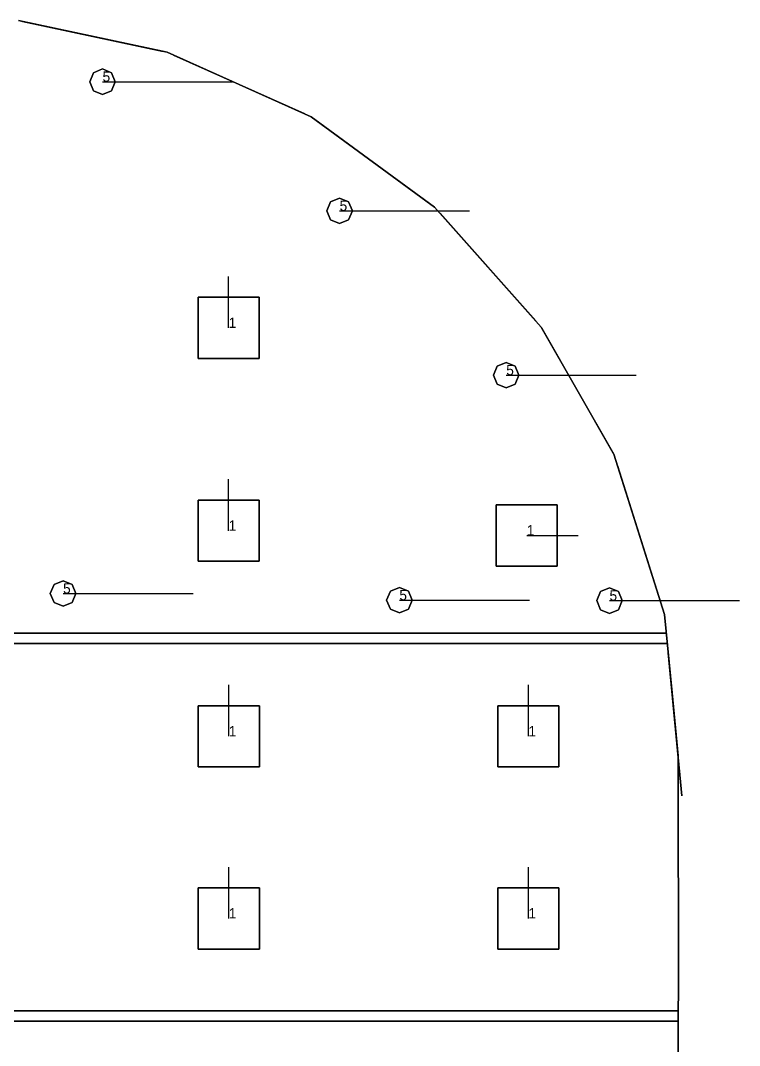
# Model space of a CAD drawing. Extents: x 0 to 48.3, y 0 to 23.7.
# Drawn here: x 28.4 to 35.39, y 12.79 to 22.76 of the extents above; entities that cross this region are included whole.
import ezdxf

# ---------------------------------------------------------------- set-up
doc = ezdxf.new("R2010")
doc.units = 0
doc.header["$MEASUREMENT"] = 0
for name, color, linetype in [('DLXFURN', 5, 'Continuous'), ('DLXLUM', 7, 'Continuous'), ('DLXLUMEX', 7, 'Continuous'), ('DLXSCENE', 7, 'Continuous')]:
    doc.layers.add(name, color=color, linetype=linetype)

# ---------------------------------------------------------------- blocks, each defined once
blk = doc.blocks.new('*U182')
at = {"color": 1}
blk.add_line((0, 0), (0, 0.5), dxfattribs=at)
for p, q in [((0.2975, 0.2975), (-0.2975, 0.2975)), ((-0.2975, 0.2975), (-0.2975, -0.2975)), ((-0.2975, 0.2975), (-0.2975, -0.2975)), ((-0.2975, -0.2975), (-0.2975, 0.2975)), ((-0.2975, 0.2975), (-0.2975, 0.2975)), ((0.2975, 0.2975), (-0.2975, 0.2975)), ((-0.2975, 0.2975), (-0.2975, 0.2975)), ((-0.2975, 0.2975), (0.2975, 0.2975)), ((-0.2975, -0.2975), (-0.2975, 0.2975)), ((-0.2975, 0.2975), (0.2975, 0.2975)), ((0.2975, -0.2975), (0.2975, 0.2975)), ((0.2975, 0.2975), (0.2975, 0.2975)), ((0.2975, -0.2975), (0.2975, 0.2975)), ((0.2975, 0.2975), (0.2975, 0.2975)), ((0.2975, 0.2975), (0.2975, -0.2975)), ((0.2975, 0.2975), (0.2975, -0.2975)), ((-0.2975, -0.2975), (0.2975, -0.2975)), ((-0.2975, -0.2975), (0.2975, -0.2975)), ((0.2975, -0.2975), (-0.2975, -0.2975)), ((-0.2975, -0.2975), (-0.2975, -0.2975)), ((-0.2975, -0.2975), (-0.2975, -0.2975)), ((0.2975, -0.2975), (-0.2975, -0.2975)), ((0.2975, -0.2975), (0.2975, -0.2975)), ((0.2975, -0.2975), (0.2975, -0.2975))]:
    blk.add_line(p, q)
at = {"layer": 'DLXLUMEX', "color": 7}
blk.add_text('1', height=0.1, dxfattribs=at).set_placement((0, 0))
blk = doc.blocks.new('*U183')
at = {"color": 1}
blk.add_line((0, 0), (0, 0.5), dxfattribs=at)
for p, q in [((0.2975, 0.2975), (-0.2975, 0.2975)), ((-0.2975, 0.2975), (-0.2975, -0.2975)), ((-0.2975, 0.2975), (-0.2975, -0.2975)), ((-0.2975, -0.2975), (-0.2975, 0.2975)), ((-0.2975, 0.2975), (-0.2975, 0.2975)), ((0.2975, 0.2975), (-0.2975, 0.2975)), ((-0.2975, 0.2975), (-0.2975, 0.2975)), ((-0.2975, 0.2975), (0.2975, 0.2975)), ((-0.2975, -0.2975), (-0.2975, 0.2975)), ((-0.2975, 0.2975), (0.2975, 0.2975)), ((0.2975, -0.2975), (0.2975, 0.2975)), ((0.2975, 0.2975), (0.2975, 0.2975)), ((0.2975, -0.2975), (0.2975, 0.2975)), ((0.2975, 0.2975), (0.2975, 0.2975)), ((0.2975, 0.2975), (0.2975, -0.2975)), ((0.2975, 0.2975), (0.2975, -0.2975)), ((-0.2975, -0.2975), (0.2975, -0.2975)), ((-0.2975, -0.2975), (0.2975, -0.2975)), ((0.2975, -0.2975), (-0.2975, -0.2975)), ((-0.2975, -0.2975), (-0.2975, -0.2975)), ((-0.2975, -0.2975), (-0.2975, -0.2975)), ((0.2975, -0.2975), (-0.2975, -0.2975)), ((0.2975, -0.2975), (0.2975, -0.2975)), ((0.2975, -0.2975), (0.2975, -0.2975))]:
    blk.add_line(p, q)
at = {"layer": 'DLXLUMEX', "color": 7}
blk.add_text('1', height=0.1, dxfattribs=at).set_placement((0, 0))
blk = doc.blocks.new('*U187')
for p, q in [((-0.0877, 0.0877), (0, 0.124)), ((0, 0.124), (-0.0877, 0.0877)), ((0, 0.124), (-0.0877, 0.0877)), ((-0.0877, 0.0877), (0, 0.124)), ((0, 0.124), (0.0877, 0.0877)), ((0.0877, 0.0877), (0, 0.124)), ((0, 0.124), (0, 0.124)), ((0.0877, 0.0877), (0, 0.124)), ((0, 0.124), (0, 0.124)), ((0, 0.124), (0.0877, 0.0877)), ((-0.124, 0), (-0.0877, 0.0877)), ((-0.0877, 0.0877), (-0.124, 0)), ((-0.0877, 0.0877), (-0.124, 0)), ((-0.124, 0), (-0.0877, 0.0877)), ((-0.0877, -0.0877), (-0.124, 0)), ((-0.124, 0), (-0.0877, -0.0877)), ((-0.124, 0), (-0.124, 0)), ((-0.124, 0), (-0.0877, -0.0877)), ((-0.0877, -0.0877), (-0.124, 0)), ((-0.124, 0), (-0.124, 0)), ((-0.0877, 0.0877), (-0.0877, 0.0877)), ((-0.0877, 0.0877), (-0.0877, 0.0877)), ((0.0877, 0.0877), (0.124, 0)), ((0.124, 0), (0.0877, 0.0877)), ((0.0877, 0.0877), (0.0877, 0.0877)), ((0.124, 0), (0.0877, 0.0877)), ((0.0877, 0.0877), (0.0877, 0.0877)), ((0.0877, 0.0877), (0.124, 0)), ((0.124, 0), (0.0877, -0.0877)), ((0.0877, -0.0877), (0.124, 0)), ((0.0877, -0.0877), (0.124, 0)), ((0.124, 0), (0.0877, -0.0877)), ((0.124, 0), (0.124, 0)), ((0.124, 0), (0.124, 0)), ((0, -0.124), (-0.0877, -0.0877)), ((-0.0877, -0.0877), (0, -0.124)), ((-0.0877, -0.0877), (-0.0877, -0.0877)), ((-0.0877, -0.0877), (0, -0.124)), ((0, -0.124), (-0.0877, -0.0877)), ((-0.0877, -0.0877), (-0.0877, -0.0877)), ((0.0877, -0.0877), (0, -0.124)), ((0, -0.124), (0.0877, -0.0877)), ((0, -0.124), (0.0877, -0.0877)), ((0.0877, -0.0877), (0, -0.124)), ((0.0877, -0.0877), (0.0877, -0.0877)), ((0.0877, -0.0877), (0.0877, -0.0877)), ((0, -0.124), (0, -0.124)), ((0, -0.124), (0, -0.124))]:
    blk.add_line(p, q)
at = {"color": 1}
blk.add_line((0, 0), (1.265, 0), dxfattribs=at)
at = {"layer": 'DLXLUMEX', "color": 7}
blk.add_text('5', height=0.1, dxfattribs=at).set_placement((0, 0))
blk = doc.blocks.new('*U188')
for p, q in [((-0.0877, 0.0877), (0, 0.124)), ((0, 0.124), (-0.0877, 0.0877)), ((0, 0.124), (-0.0877, 0.0877)), ((-0.0877, 0.0877), (0, 0.124)), ((0, 0.124), (0.0877, 0.0877)), ((0.0877, 0.0877), (0, 0.124)), ((0, 0.124), (0, 0.124)), ((0.0877, 0.0877), (0, 0.124)), ((0, 0.124), (0, 0.124)), ((0, 0.124), (0.0877, 0.0877)), ((-0.124, 0), (-0.0877, 0.0877)), ((-0.0877, 0.0877), (-0.124, 0)), ((-0.0877, 0.0877), (-0.124, 0)), ((-0.124, 0), (-0.0877, 0.0877)), ((-0.0877, -0.0877), (-0.124, 0)), ((-0.124, 0), (-0.0877, -0.0877)), ((-0.124, 0), (-0.124, 0)), ((-0.124, 0), (-0.0877, -0.0877)), ((-0.0877, -0.0877), (-0.124, 0)), ((-0.124, 0), (-0.124, 0)), ((-0.0877, 0.0877), (-0.0877, 0.0877)), ((-0.0877, 0.0877), (-0.0877, 0.0877)), ((0.0877, 0.0877), (0.124, 0)), ((0.124, 0), (0.0877, 0.0877)), ((0.0877, 0.0877), (0.0877, 0.0877)), ((0.124, 0), (0.0877, 0.0877)), ((0.0877, 0.0877), (0.0877, 0.0877)), ((0.0877, 0.0877), (0.124, 0)), ((0.124, 0), (0.0877, -0.0877)), ((0.0877, -0.0877), (0.124, 0)), ((0.0877, -0.0877), (0.124, 0)), ((0.124, 0), (0.0877, -0.0877)), ((0.124, 0), (0.124, 0)), ((0.124, 0), (0.124, 0)), ((0, -0.124), (-0.0877, -0.0877)), ((-0.0877, -0.0877), (0, -0.124)), ((-0.0877, -0.0877), (-0.0877, -0.0877)), ((-0.0877, -0.0877), (0, -0.124)), ((0, -0.124), (-0.0877, -0.0877)), ((-0.0877, -0.0877), (-0.0877, -0.0877)), ((0.0877, -0.0877), (0, -0.124)), ((0, -0.124), (0.0877, -0.0877)), ((0, -0.124), (0.0877, -0.0877)), ((0.0877, -0.0877), (0, -0.124)), ((0.0877, -0.0877), (0.0877, -0.0877)), ((0.0877, -0.0877), (0.0877, -0.0877)), ((0, -0.124), (0, -0.124)), ((0, -0.124), (0, -0.124))]:
    blk.add_line(p, q)
at = {"color": 1}
blk.add_line((0, 0), (1.265, 0), dxfattribs=at)
at = {"layer": 'DLXLUMEX', "color": 7}
blk.add_text('5', height=0.1, dxfattribs=at).set_placement((0, 0))
blk = doc.blocks.new('*U190')
for p, q in [((-0.0877, 0.0877), (0, 0.124)), ((0, 0.124), (-0.0877, 0.0877)), ((0, 0.124), (-0.0877, 0.0877)), ((-0.0877, 0.0877), (0, 0.124)), ((0, 0.124), (0.0877, 0.0877)), ((0.0877, 0.0877), (0, 0.124)), ((0, 0.124), (0, 0.124)), ((0.0877, 0.0877), (0, 0.124)), ((0, 0.124), (0, 0.124)), ((0, 0.124), (0.0877, 0.0877)), ((-0.124, 0), (-0.0877, 0.0877)), ((-0.0877, 0.0877), (-0.124, 0)), ((-0.0877, 0.0877), (-0.124, 0)), ((-0.124, 0), (-0.0877, 0.0877)), ((-0.0877, -0.0877), (-0.124, 0)), ((-0.124, 0), (-0.0877, -0.0877)), ((-0.124, 0), (-0.124, 0)), ((-0.124, 0), (-0.0877, -0.0877)), ((-0.0877, -0.0877), (-0.124, 0)), ((-0.124, 0), (-0.124, 0)), ((-0.0877, 0.0877), (-0.0877, 0.0877)), ((-0.0877, 0.0877), (-0.0877, 0.0877)), ((0.0877, 0.0877), (0.124, 0)), ((0.124, 0), (0.0877, 0.0877)), ((0.0877, 0.0877), (0.0877, 0.0877)), ((0.124, 0), (0.0877, 0.0877)), ((0.0877, 0.0877), (0.0877, 0.0877)), ((0.0877, 0.0877), (0.124, 0)), ((0.124, 0), (0.0877, -0.0877)), ((0.0877, -0.0877), (0.124, 0)), ((0.0877, -0.0877), (0.124, 0)), ((0.124, 0), (0.0877, -0.0877)), ((0.124, 0), (0.124, 0)), ((0.124, 0), (0.124, 0)), ((0, -0.124), (-0.0877, -0.0877)), ((-0.0877, -0.0877), (0, -0.124)), ((-0.0877, -0.0877), (-0.0877, -0.0877)), ((-0.0877, -0.0877), (0, -0.124)), ((0, -0.124), (-0.0877, -0.0877)), ((-0.0877, -0.0877), (-0.0877, -0.0877)), ((0.0877, -0.0877), (0, -0.124)), ((0, -0.124), (0.0877, -0.0877)), ((0, -0.124), (0.0877, -0.0877)), ((0.0877, -0.0877), (0, -0.124)), ((0.0877, -0.0877), (0.0877, -0.0877)), ((0.0877, -0.0877), (0.0877, -0.0877)), ((0, -0.124), (0, -0.124)), ((0, -0.124), (0, -0.124))]:
    blk.add_line(p, q)
at = {"color": 1}
blk.add_line((0, 0), (1.265, 0), dxfattribs=at)
at = {"layer": 'DLXLUMEX', "color": 7}
blk.add_text('5', height=0.1, dxfattribs=at).set_placement((0, 0))
blk = doc.blocks.new('*U191')
for p, q in [((-0.0877, 0.0877), (0, 0.124)), ((0, 0.124), (-0.0877, 0.0877)), ((0, 0.124), (-0.0877, 0.0877)), ((-0.0877, 0.0877), (0, 0.124)), ((0, 0.124), (0.0877, 0.0877)), ((0.0877, 0.0877), (0, 0.124)), ((0, 0.124), (0, 0.124)), ((0.0877, 0.0877), (0, 0.124)), ((0, 0.124), (0, 0.124)), ((0, 0.124), (0.0877, 0.0877)), ((-0.124, 0), (-0.0877, 0.0877)), ((-0.0877, 0.0877), (-0.124, 0)), ((-0.0877, 0.0877), (-0.124, 0)), ((-0.124, 0), (-0.0877, 0.0877)), ((-0.0877, -0.0877), (-0.124, 0)), ((-0.124, 0), (-0.0877, -0.0877)), ((-0.124, 0), (-0.124, 0)), ((-0.124, 0), (-0.0877, -0.0877)), ((-0.0877, -0.0877), (-0.124, 0)), ((-0.124, 0), (-0.124, 0)), ((-0.0877, 0.0877), (-0.0877, 0.0877)), ((-0.0877, 0.0877), (-0.0877, 0.0877)), ((0.0877, 0.0877), (0.124, 0)), ((0.124, 0), (0.0877, 0.0877)), ((0.0877, 0.0877), (0.0877, 0.0877)), ((0.124, 0), (0.0877, 0.0877)), ((0.0877, 0.0877), (0.0877, 0.0877)), ((0.0877, 0.0877), (0.124, 0)), ((0.124, 0), (0.0877, -0.0877)), ((0.0877, -0.0877), (0.124, 0)), ((0.0877, -0.0877), (0.124, 0)), ((0.124, 0), (0.0877, -0.0877)), ((0.124, 0), (0.124, 0)), ((0.124, 0), (0.124, 0)), ((0, -0.124), (-0.0877, -0.0877)), ((-0.0877, -0.0877), (0, -0.124)), ((-0.0877, -0.0877), (-0.0877, -0.0877)), ((-0.0877, -0.0877), (0, -0.124)), ((0, -0.124), (-0.0877, -0.0877)), ((-0.0877, -0.0877), (-0.0877, -0.0877)), ((0.0877, -0.0877), (0, -0.124)), ((0, -0.124), (0.0877, -0.0877)), ((0, -0.124), (0.0877, -0.0877)), ((0.0877, -0.0877), (0, -0.124)), ((0.0877, -0.0877), (0.0877, -0.0877)), ((0.0877, -0.0877), (0.0877, -0.0877)), ((0, -0.124), (0, -0.124)), ((0, -0.124), (0, -0.124))]:
    blk.add_line(p, q)
at = {"color": 1}
blk.add_line((0, 0), (1.265, 0), dxfattribs=at)
at = {"layer": 'DLXLUMEX', "color": 7}
blk.add_text('5', height=0.1, dxfattribs=at).set_placement((0, 0))
blk = doc.blocks.new('*U192')
for p, q in [((-0.0877, 0.0877), (0, 0.124)), ((0, 0.124), (-0.0877, 0.0877)), ((0, 0.124), (-0.0877, 0.0877)), ((-0.0877, 0.0877), (0, 0.124)), ((0, 0.124), (0.0877, 0.0877)), ((0.0877, 0.0877), (0, 0.124)), ((0, 0.124), (0, 0.124)), ((0.0877, 0.0877), (0, 0.124)), ((0, 0.124), (0, 0.124)), ((0, 0.124), (0.0877, 0.0877)), ((-0.124, 0), (-0.0877, 0.0877)), ((-0.0877, 0.0877), (-0.124, 0)), ((-0.0877, 0.0877), (-0.124, 0)), ((-0.124, 0), (-0.0877, 0.0877)), ((-0.0877, -0.0877), (-0.124, 0)), ((-0.124, 0), (-0.0877, -0.0877)), ((-0.124, 0), (-0.124, 0)), ((-0.124, 0), (-0.0877, -0.0877)), ((-0.0877, -0.0877), (-0.124, 0)), ((-0.124, 0), (-0.124, 0)), ((-0.0877, 0.0877), (-0.0877, 0.0877)), ((-0.0877, 0.0877), (-0.0877, 0.0877)), ((0.0877, 0.0877), (0.124, 0)), ((0.124, 0), (0.0877, 0.0877)), ((0.0877, 0.0877), (0.0877, 0.0877)), ((0.124, 0), (0.0877, 0.0877)), ((0.0877, 0.0877), (0.0877, 0.0877)), ((0.0877, 0.0877), (0.124, 0)), ((0.124, 0), (0.0877, -0.0877)), ((0.0877, -0.0877), (0.124, 0)), ((0.0877, -0.0877), (0.124, 0)), ((0.124, 0), (0.0877, -0.0877)), ((0.124, 0), (0.124, 0)), ((0.124, 0), (0.124, 0)), ((0, -0.124), (-0.0877, -0.0877)), ((-0.0877, -0.0877), (0, -0.124)), ((-0.0877, -0.0877), (-0.0877, -0.0877)), ((-0.0877, -0.0877), (0, -0.124)), ((0, -0.124), (-0.0877, -0.0877)), ((-0.0877, -0.0877), (-0.0877, -0.0877)), ((0.0877, -0.0877), (0, -0.124)), ((0, -0.124), (0.0877, -0.0877)), ((0, -0.124), (0.0877, -0.0877)), ((0.0877, -0.0877), (0, -0.124)), ((0.0877, -0.0877), (0.0877, -0.0877)), ((0.0877, -0.0877), (0.0877, -0.0877)), ((0, -0.124), (0, -0.124)), ((0, -0.124), (0, -0.124))]:
    blk.add_line(p, q)
at = {"color": 1}
blk.add_line((0, 0), (1.265, 0), dxfattribs=at)
at = {"layer": 'DLXLUMEX', "color": 7}
blk.add_text('5', height=0.1, dxfattribs=at).set_placement((0, 0))
blk = doc.blocks.new('*U193')
for p, q in [((-0.0877, 0.0877), (0, 0.124)), ((0, 0.124), (-0.0877, 0.0877)), ((0, 0.124), (-0.0877, 0.0877)), ((-0.0877, 0.0877), (0, 0.124)), ((0, 0.124), (0.0877, 0.0877)), ((0.0877, 0.0877), (0, 0.124)), ((0, 0.124), (0, 0.124)), ((0.0877, 0.0877), (0, 0.124)), ((0, 0.124), (0, 0.124)), ((0, 0.124), (0.0877, 0.0877)), ((-0.124, 0), (-0.0877, 0.0877)), ((-0.0877, 0.0877), (-0.124, 0)), ((-0.0877, 0.0877), (-0.124, 0)), ((-0.124, 0), (-0.0877, 0.0877)), ((-0.0877, -0.0877), (-0.124, 0)), ((-0.124, 0), (-0.0877, -0.0877)), ((-0.124, 0), (-0.124, 0)), ((-0.124, 0), (-0.0877, -0.0877)), ((-0.0877, -0.0877), (-0.124, 0)), ((-0.124, 0), (-0.124, 0)), ((-0.0877, 0.0877), (-0.0877, 0.0877)), ((-0.0877, 0.0877), (-0.0877, 0.0877)), ((0.0877, 0.0877), (0.124, 0)), ((0.124, 0), (0.0877, 0.0877)), ((0.0877, 0.0877), (0.0877, 0.0877)), ((0.124, 0), (0.0877, 0.0877)), ((0.0877, 0.0877), (0.0877, 0.0877)), ((0.0877, 0.0877), (0.124, 0)), ((0.124, 0), (0.0877, -0.0877)), ((0.0877, -0.0877), (0.124, 0)), ((0.0877, -0.0877), (0.124, 0)), ((0.124, 0), (0.0877, -0.0877)), ((0.124, 0), (0.124, 0)), ((0.124, 0), (0.124, 0)), ((0, -0.124), (-0.0877, -0.0877)), ((-0.0877, -0.0877), (0, -0.124)), ((-0.0877, -0.0877), (-0.0877, -0.0877)), ((-0.0877, -0.0877), (0, -0.124)), ((0, -0.124), (-0.0877, -0.0877)), ((-0.0877, -0.0877), (-0.0877, -0.0877)), ((0.0877, -0.0877), (0, -0.124)), ((0, -0.124), (0.0877, -0.0877)), ((0, -0.124), (0.0877, -0.0877)), ((0.0877, -0.0877), (0, -0.124)), ((0.0877, -0.0877), (0.0877, -0.0877)), ((0.0877, -0.0877), (0.0877, -0.0877)), ((0, -0.124), (0, -0.124)), ((0, -0.124), (0, -0.124))]:
    blk.add_line(p, q)
at = {"color": 1}
blk.add_line((0, 0), (1.265, 0), dxfattribs=at)
at = {"layer": 'DLXLUMEX', "color": 7}
blk.add_text('5', height=0.1, dxfattribs=at).set_placement((0, 0))
blk = doc.blocks.new('*U196')
at = {"color": 1}
blk.add_line((0, 0), (0, 0.5), dxfattribs=at)
for p, q in [((0.2975, 0.2975), (-0.2975, 0.2975)), ((-0.2975, 0.2975), (-0.2975, -0.2975)), ((-0.2975, 0.2975), (-0.2975, -0.2975)), ((-0.2975, -0.2975), (-0.2975, 0.2975)), ((-0.2975, 0.2975), (-0.2975, 0.2975)), ((0.2975, 0.2975), (-0.2975, 0.2975)), ((-0.2975, 0.2975), (-0.2975, 0.2975)), ((-0.2975, 0.2975), (0.2975, 0.2975)), ((-0.2975, -0.2975), (-0.2975, 0.2975)), ((-0.2975, 0.2975), (0.2975, 0.2975)), ((0.2975, -0.2975), (0.2975, 0.2975)), ((0.2975, 0.2975), (0.2975, 0.2975)), ((0.2975, -0.2975), (0.2975, 0.2975)), ((0.2975, 0.2975), (0.2975, 0.2975)), ((0.2975, 0.2975), (0.2975, -0.2975)), ((0.2975, 0.2975), (0.2975, -0.2975)), ((-0.2975, -0.2975), (0.2975, -0.2975)), ((-0.2975, -0.2975), (0.2975, -0.2975)), ((0.2975, -0.2975), (-0.2975, -0.2975)), ((-0.2975, -0.2975), (-0.2975, -0.2975)), ((-0.2975, -0.2975), (-0.2975, -0.2975)), ((0.2975, -0.2975), (-0.2975, -0.2975)), ((0.2975, -0.2975), (0.2975, -0.2975)), ((0.2975, -0.2975), (0.2975, -0.2975))]:
    blk.add_line(p, q)
at = {"layer": 'DLXLUMEX', "color": 7}
blk.add_text('1', height=0.1, dxfattribs=at).set_placement((0, 0))
blk = doc.blocks.new('*U197')
at = {"color": 1}
blk.add_line((0, 0), (0, 0.5), dxfattribs=at)
for p, q in [((0.2975, 0.2975), (-0.2975, 0.2975)), ((-0.2975, 0.2975), (-0.2975, -0.2975)), ((-0.2975, -0.2975), (-0.2975, 0.2975)), ((-0.2975, 0.2975), (-0.2975, 0.2975)), ((-0.2975, 0.2975), (-0.2975, -0.2975)), ((0.2975, 0.2975), (-0.2975, 0.2975)), ((-0.2975, 0.2975), (-0.2975, 0.2975)), ((-0.2975, 0.2975), (0.2975, 0.2975)), ((-0.2975, -0.2975), (-0.2975, 0.2975)), ((-0.2975, 0.2975), (0.2975, 0.2975)), ((0.2975, -0.2975), (0.2975, 0.2975)), ((0.2975, 0.2975), (0.2975, 0.2975)), ((0.2975, -0.2975), (0.2975, 0.2975)), ((0.2975, 0.2975), (0.2975, 0.2975)), ((0.2975, 0.2975), (0.2975, -0.2975)), ((0.2975, 0.2975), (0.2975, -0.2975)), ((-0.2975, -0.2975), (0.2975, -0.2975)), ((-0.2975, -0.2975), (0.2975, -0.2975)), ((0.2975, -0.2975), (-0.2975, -0.2975)), ((-0.2975, -0.2975), (-0.2975, -0.2975)), ((-0.2975, -0.2975), (-0.2975, -0.2975)), ((0.2975, -0.2975), (-0.2975, -0.2975)), ((0.2975, -0.2975), (0.2975, -0.2975)), ((0.2975, -0.2975), (0.2975, -0.2975))]:
    blk.add_line(p, q)
at = {"layer": 'DLXLUMEX', "color": 7}
blk.add_text('1', height=0.1, dxfattribs=at).set_placement((0, 0))
blk = doc.blocks.new('*U198')
at = {"color": 1}
blk.add_line((0, 0), (0, 0.5), dxfattribs=at)
for p, q in [((0.2975, 0.2975), (-0.2975, 0.2975)), ((-0.2975, 0.2975), (-0.2975, -0.2975)), ((-0.2975, 0.2975), (-0.2975, -0.2975)), ((-0.2975, -0.2975), (-0.2975, 0.2975)), ((-0.2975, 0.2975), (-0.2975, 0.2975)), ((0.2975, 0.2975), (-0.2975, 0.2975)), ((-0.2975, 0.2975), (-0.2975, 0.2975)), ((-0.2975, 0.2975), (0.2975, 0.2975)), ((-0.2975, -0.2975), (-0.2975, 0.2975)), ((-0.2975, 0.2975), (0.2975, 0.2975)), ((0.2975, -0.2975), (0.2975, 0.2975)), ((0.2975, 0.2975), (0.2975, 0.2975)), ((0.2975, -0.2975), (0.2975, 0.2975)), ((0.2975, 0.2975), (0.2975, 0.2975)), ((0.2975, 0.2975), (0.2975, -0.2975)), ((0.2975, 0.2975), (0.2975, -0.2975)), ((-0.2975, -0.2975), (0.2975, -0.2975)), ((-0.2975, -0.2975), (0.2975, -0.2975)), ((0.2975, -0.2975), (-0.2975, -0.2975)), ((-0.2975, -0.2975), (-0.2975, -0.2975)), ((-0.2975, -0.2975), (-0.2975, -0.2975)), ((0.2975, -0.2975), (-0.2975, -0.2975)), ((0.2975, -0.2975), (0.2975, -0.2975)), ((0.2975, -0.2975), (0.2975, -0.2975))]:
    blk.add_line(p, q)
at = {"layer": 'DLXLUMEX', "color": 7}
blk.add_text('1', height=0.1, dxfattribs=at).set_placement((0, 0))
blk = doc.blocks.new('*U199')
at = {"color": 1}
blk.add_line((0, 0), (0, 0.5), dxfattribs=at)
for p, q in [((0.2975, 0.2975), (-0.2975, 0.2975)), ((-0.2975, 0.2975), (-0.2975, -0.2975)), ((-0.2975, -0.2975), (-0.2975, 0.2975)), ((-0.2975, 0.2975), (-0.2975, 0.2975)), ((-0.2975, 0.2975), (-0.2975, -0.2975)), ((0.2975, 0.2975), (-0.2975, 0.2975)), ((-0.2975, 0.2975), (-0.2975, 0.2975)), ((-0.2975, 0.2975), (0.2975, 0.2975)), ((-0.2975, -0.2975), (-0.2975, 0.2975)), ((-0.2975, 0.2975), (0.2975, 0.2975)), ((0.2975, -0.2975), (0.2975, 0.2975)), ((0.2975, 0.2975), (0.2975, 0.2975)), ((0.2975, -0.2975), (0.2975, 0.2975)), ((0.2975, 0.2975), (0.2975, 0.2975)), ((0.2975, 0.2975), (0.2975, -0.2975)), ((0.2975, 0.2975), (0.2975, -0.2975)), ((-0.2975, -0.2975), (0.2975, -0.2975)), ((-0.2975, -0.2975), (0.2975, -0.2975)), ((0.2975, -0.2975), (-0.2975, -0.2975)), ((-0.2975, -0.2975), (-0.2975, -0.2975)), ((-0.2975, -0.2975), (-0.2975, -0.2975)), ((0.2975, -0.2975), (-0.2975, -0.2975)), ((0.2975, -0.2975), (0.2975, -0.2975)), ((0.2975, -0.2975), (0.2975, -0.2975))]:
    blk.add_line(p, q)
at = {"layer": 'DLXLUMEX', "color": 7}
blk.add_text('1', height=0.1, dxfattribs=at).set_placement((0, 0))
blk = doc.blocks.new('*U235')
for p, q in [((0.2975, 0.2975), (-0.2975, 0.2975)), ((-0.2975, 0.2975), (-0.2975, -0.2975)), ((-0.2975, 0.2975), (-0.2975, -0.2975)), ((-0.2975, -0.2975), (-0.2975, 0.2975)), ((-0.2975, 0.2975), (-0.2975, 0.2975)), ((0.2975, 0.2975), (-0.2975, 0.2975)), ((-0.2975, 0.2975), (-0.2975, 0.2975)), ((-0.2975, 0.2975), (0.2975, 0.2975)), ((-0.2975, -0.2975), (-0.2975, 0.2975)), ((-0.2975, 0.2975), (0.2975, 0.2975)), ((0.2975, -0.2975), (0.2975, 0.2975)), ((0.2975, 0.2975), (0.2975, 0.2975)), ((0.2975, -0.2975), (0.2975, 0.2975)), ((0.2975, 0.2975), (0.2975, 0.2975)), ((0.2975, 0.2975), (0.2975, -0.2975)), ((0.2975, 0.2975), (0.2975, -0.2975)), ((-0.2975, -0.2975), (0.2975, -0.2975)), ((-0.2975, -0.2975), (-0.2975, -0.2975)), ((-0.2975, -0.2975), (0.2975, -0.2975)), ((0.2975, -0.2975), (-0.2975, -0.2975)), ((-0.2975, -0.2975), (-0.2975, -0.2975)), ((0.2975, -0.2975), (-0.2975, -0.2975)), ((0.2975, -0.2975), (0.2975, -0.2975)), ((0.2975, -0.2975), (0.2975, -0.2975))]:
    blk.add_line(p, q)
at = {"color": 1}
blk.add_line((0, 0), (0.5, 0), dxfattribs=at)
at = {"layer": 'DLXLUMEX', "color": 7}
blk.add_text('1', height=0.1, dxfattribs=at).set_placement((0, 0))
blk = doc.blocks.new('*U106')
for p, q in [((-3.6599, -0.1), (-3.6599, -0.2)), ((-3.6599, -0.2), (-3.6599, -0.1)), ((-3.6599, -0.1), (-3.6599, -0.1)), ((-3.6599, -0.1), (-3.6599, -0.1)), ((-3.6599, -0.1), (5.0972, -0.1)), ((5.0972, -0.1), (-3.6599, -0.1)), ((5.0972, -0.1), (5.0972, -0.1)), ((5.0972, -0.1561), (5.0972, -0.1)), ((5.0972, -0.1), (5.0972, -0.1)), ((5.0972, -0.1), (5.0972, -0.1561)), ((5.0972, -0.1561), (5.0972, -0.1561)), ((-3.6599, -0.2), (-3.6599, -0.2)), ((5.097, -0.2), (-3.6599, -0.2)), ((-3.6599, -0.2), (-3.6599, -0.2)), ((-3.6599, -0.2), (5.097, -0.2)), ((5.097, -0.2), (5.097, -0.2))]:
    blk.add_line(p, q)
blk = doc.blocks.new('*U144')
for p, q in [((-3.6599, -0.1), (-3.6599, -0.2)), ((-3.6599, -0.2), (-3.6599, -0.1)), ((-3.6599, -0.1), (-3.6599, -0.1)), ((5.0804, -0.1), (-3.6599, -0.1)), ((-3.6599, -0.1), (-3.6599, -0.1)), ((-3.6599, -0.1), (5.0804, -0.1)), ((5.0804, -0.1), (5.0804, -0.1)), ((-3.6599, -0.2), (-3.6599, -0.2)), ((5.09, -0.2), (-3.6599, -0.2)), ((-3.6599, -0.2), (-3.6599, -0.2)), ((-3.6599, -0.2), (5.09, -0.2)), ((5.09, -0.2), (5.09, -0.2))]:
    blk.add_line(p, q)
blk = doc.blocks.new('*U146')
for p, q in [((28.3776, 22.7572), (29.8233, 22.4477)), ((29.8233, 22.4477), (28.3776, 22.7572)), ((29.8233, 22.4477), (31.225, 21.8203)), ((31.225, 21.8203), (29.8233, 22.4477)), ((29.8233, 22.4477), (29.8233, 22.4477)), ((29.8233, 22.4477), (29.8233, 22.4477)), ((32.4249, 20.9431), (31.225, 21.8203)), ((31.225, 21.8203), (31.225, 21.8203)), ((31.225, 21.8203), (32.4249, 20.9431)), ((31.225, 21.8203), (31.225, 21.8203)), ((33.464, 19.7754), (32.4249, 20.9431)), ((32.4249, 20.9431), (32.4249, 20.9431)), ((32.4249, 20.9431), (33.464, 19.7754)), ((32.4249, 20.9431), (32.4249, 20.9431)), ((33.464, 19.7754), (34.1698, 18.5404)), ((34.1698, 18.5404), (33.464, 19.7754)), ((33.464, 19.7754), (33.464, 19.7754)), ((33.464, 19.7754), (33.464, 19.7754)), ((34.1698, 18.5404), (34.6629, 16.9814)), ((34.6629, 16.9814), (34.1698, 18.5404)), ((34.1698, 18.5404), (34.1698, 18.5404)), ((34.1698, 18.5404), (34.1698, 18.5404)), ((34.7365, 16.2187), (34.6629, 16.9814)), ((34.6629, 16.9814), (34.6629, 16.9814)), ((34.6629, 16.9814), (34.7365, 16.2187)), ((34.6629, 16.9814), (34.6629, 16.9814)), ((34.7956, 15.606), (34.7365, 16.2187)), ((34.7365, 16.2187), (34.7365, 16.2187)), ((34.7365, 16.2187), (34.7956, 15.606)), ((34.7365, 16.2187), (34.7365, 16.2187)), ((34.7956, 15.606), (34.7956, 15.3206)), ((34.7956, 15.3206), (34.7956, 15.606)), ((34.7956, 15.606), (34.7956, 15.606)), ((34.7956, 15.606), (34.7956, 15.606)), ((34.7956, 15.3206), (34.8, 13.5206)), ((34.8, 13.5206), (34.7956, 15.3206)), ((34.7956, 15.3206), (34.7956, 15.3206)), ((34.7956, 15.3206), (34.7956, 15.3206)), ((34.8, 13.5206), (34.7963, 12.9223)), ((34.7963, 12.9223), (34.8, 13.5206)), ((34.8, 13.5206), (34.8, 13.5206)), ((34.8, 13.5206), (34.8, 13.5206)), ((34.7981, 6.855), (34.7963, 12.9223)), ((34.7963, 12.9223), (34.7963, 12.9223)), ((34.7963, 12.9223), (34.7981, 6.855)), ((34.7963, 12.9223), (34.7963, 12.9223))]:
    blk.add_line(p, q)
blk = doc.blocks.new('*U147')
for p, q in [((28.3776, 22.7572), (29.8233, 22.4477)), ((29.8233, 22.4477), (31.225, 21.8203)), ((31.225, 21.8203), (32.4249, 20.9431)), ((32.4249, 20.9431), (33.464, 19.7754)), ((33.464, 19.7754), (34.1698, 18.5404)), ((34.1698, 18.5404), (34.6629, 16.9814)), ((34.6629, 16.9814), (34.7365, 16.2187)), ((34.7365, 16.2187), (34.7956, 15.606)), ((34.7956, 15.606), (34.7956, 15.3206)), ((34.7956, 15.3206), (34.8, 13.5206)), ((34.8, 13.5206), (34.7963, 12.9223)), ((34.7963, 12.9223), (34.7981, 6.855))]:
    blk.add_line(p, q)
blk = doc.blocks.new('*U148')
for p, q in [((29.8233, 22.4477), (28.3776, 22.7572)), ((31.225, 21.8203), (29.8233, 22.4477)), ((32.4249, 20.9431), (31.225, 21.8203)), ((33.464, 19.7754), (32.4249, 20.9431)), ((34.1698, 18.5404), (33.464, 19.7754)), ((34.6629, 16.9814), (34.1698, 18.5404)), ((34.7365, 16.2187), (34.6629, 16.9814)), ((34.7956, 15.606), (34.7365, 16.2187)), ((34.7956, 15.3206), (34.7956, 15.606)), ((34.8, 13.5206), (34.7956, 15.3206)), ((34.7963, 12.9223), (34.8, 13.5206)), ((34.7981, 6.855), (34.7963, 12.9223))]:
    blk.add_line(p, q)
blk = doc.blocks.new('*U159')
for p, q in [((28.4159, 22.749), (29.7849, 22.4559)), ((29.7849, 22.4559), (28.4159, 22.749)), ((28.4159, 22.749), (28.4159, 22.749)), ((29.7849, 22.4559), (29.7849, 22.4559)), ((29.8852, 22.42), (31.1631, 21.8481)), ((31.1631, 21.8481), (29.8852, 22.42)), ((29.8852, 22.42), (29.8852, 22.42)), ((31.1631, 21.8481), (31.1631, 21.8481)), ((31.2598, 21.7949), (32.39, 20.9686)), ((32.39, 20.9686), (31.2598, 21.7949)), ((31.2598, 21.7949), (31.2598, 21.7949)), ((32.39, 20.9686), (32.39, 20.9686)), ((32.4791, 20.8822), (33.4097, 19.8363)), ((33.4097, 19.8363), (32.4791, 20.8822)), ((32.4791, 20.8822), (32.4791, 20.8822)), ((33.4097, 19.8363), (33.4097, 19.8363)), ((33.4695, 19.7656), (34.1642, 18.5502)), ((34.1642, 18.5502), (33.4695, 19.7656)), ((33.4695, 19.7656), (33.4695, 19.7656)), ((34.1642, 18.5502), (34.1642, 18.5502)), ((34.2053, 18.4283), (34.6274, 17.0935)), ((34.6274, 17.0935), (34.2053, 18.4283)), ((34.2053, 18.4283), (34.2053, 18.4283)), ((34.6274, 17.0935), (34.6274, 17.0935)), ((34.8332, 15.2156), (34.6988, 16.6092)), ((34.6988, 16.6092), (34.6988, 16.6092)), ((34.6988, 16.6092), (34.8332, 15.2156)), ((34.8332, 15.2156), (34.8332, 15.2156))]:
    blk.add_line(p, q)

msp = doc.modelspace()

# ---------------------------------------------------------------- block references
at = {"layer": 'DLXFURN'}
for name, p in [('*U144', (29.6, 16.9)), ('*U106', (29.7, 13.2263))]:
    msp.add_blockref(name, p, dxfattribs=at)
at = {"layer": 'DLXLUM'}
for name, p in [('*U188', (29.1954, 22.162)), ('*U191', (31.5019, 20.906)), ('*U183', (30.4215, 19.7675)), ('*U190', (33.1233, 19.3074)), ('*U182', (30.4215, 17.7957)), ('*U235', (33.3226, 17.7496)), ('*U192', (28.8111, 17.1843)), ('*U193', (32.0833, 17.1191)), ('*U187', (34.1281, 17.1151)), ('*U197', (30.4238, 15.7961)), ('*U199', (33.339, 15.7961)), ('*U196', (30.4238, 14.0248)), ('*U198', (33.339, 14.0248))]:
    msp.add_blockref(name, p, dxfattribs=at)
at = {"layer": 'DLXSCENE'}
for name in ['*U146', '*U147', '*U148', '*U159']:
    msp.add_blockref(name, (0, 0), dxfattribs=at)

doc.saveas('drawing.dxf')
